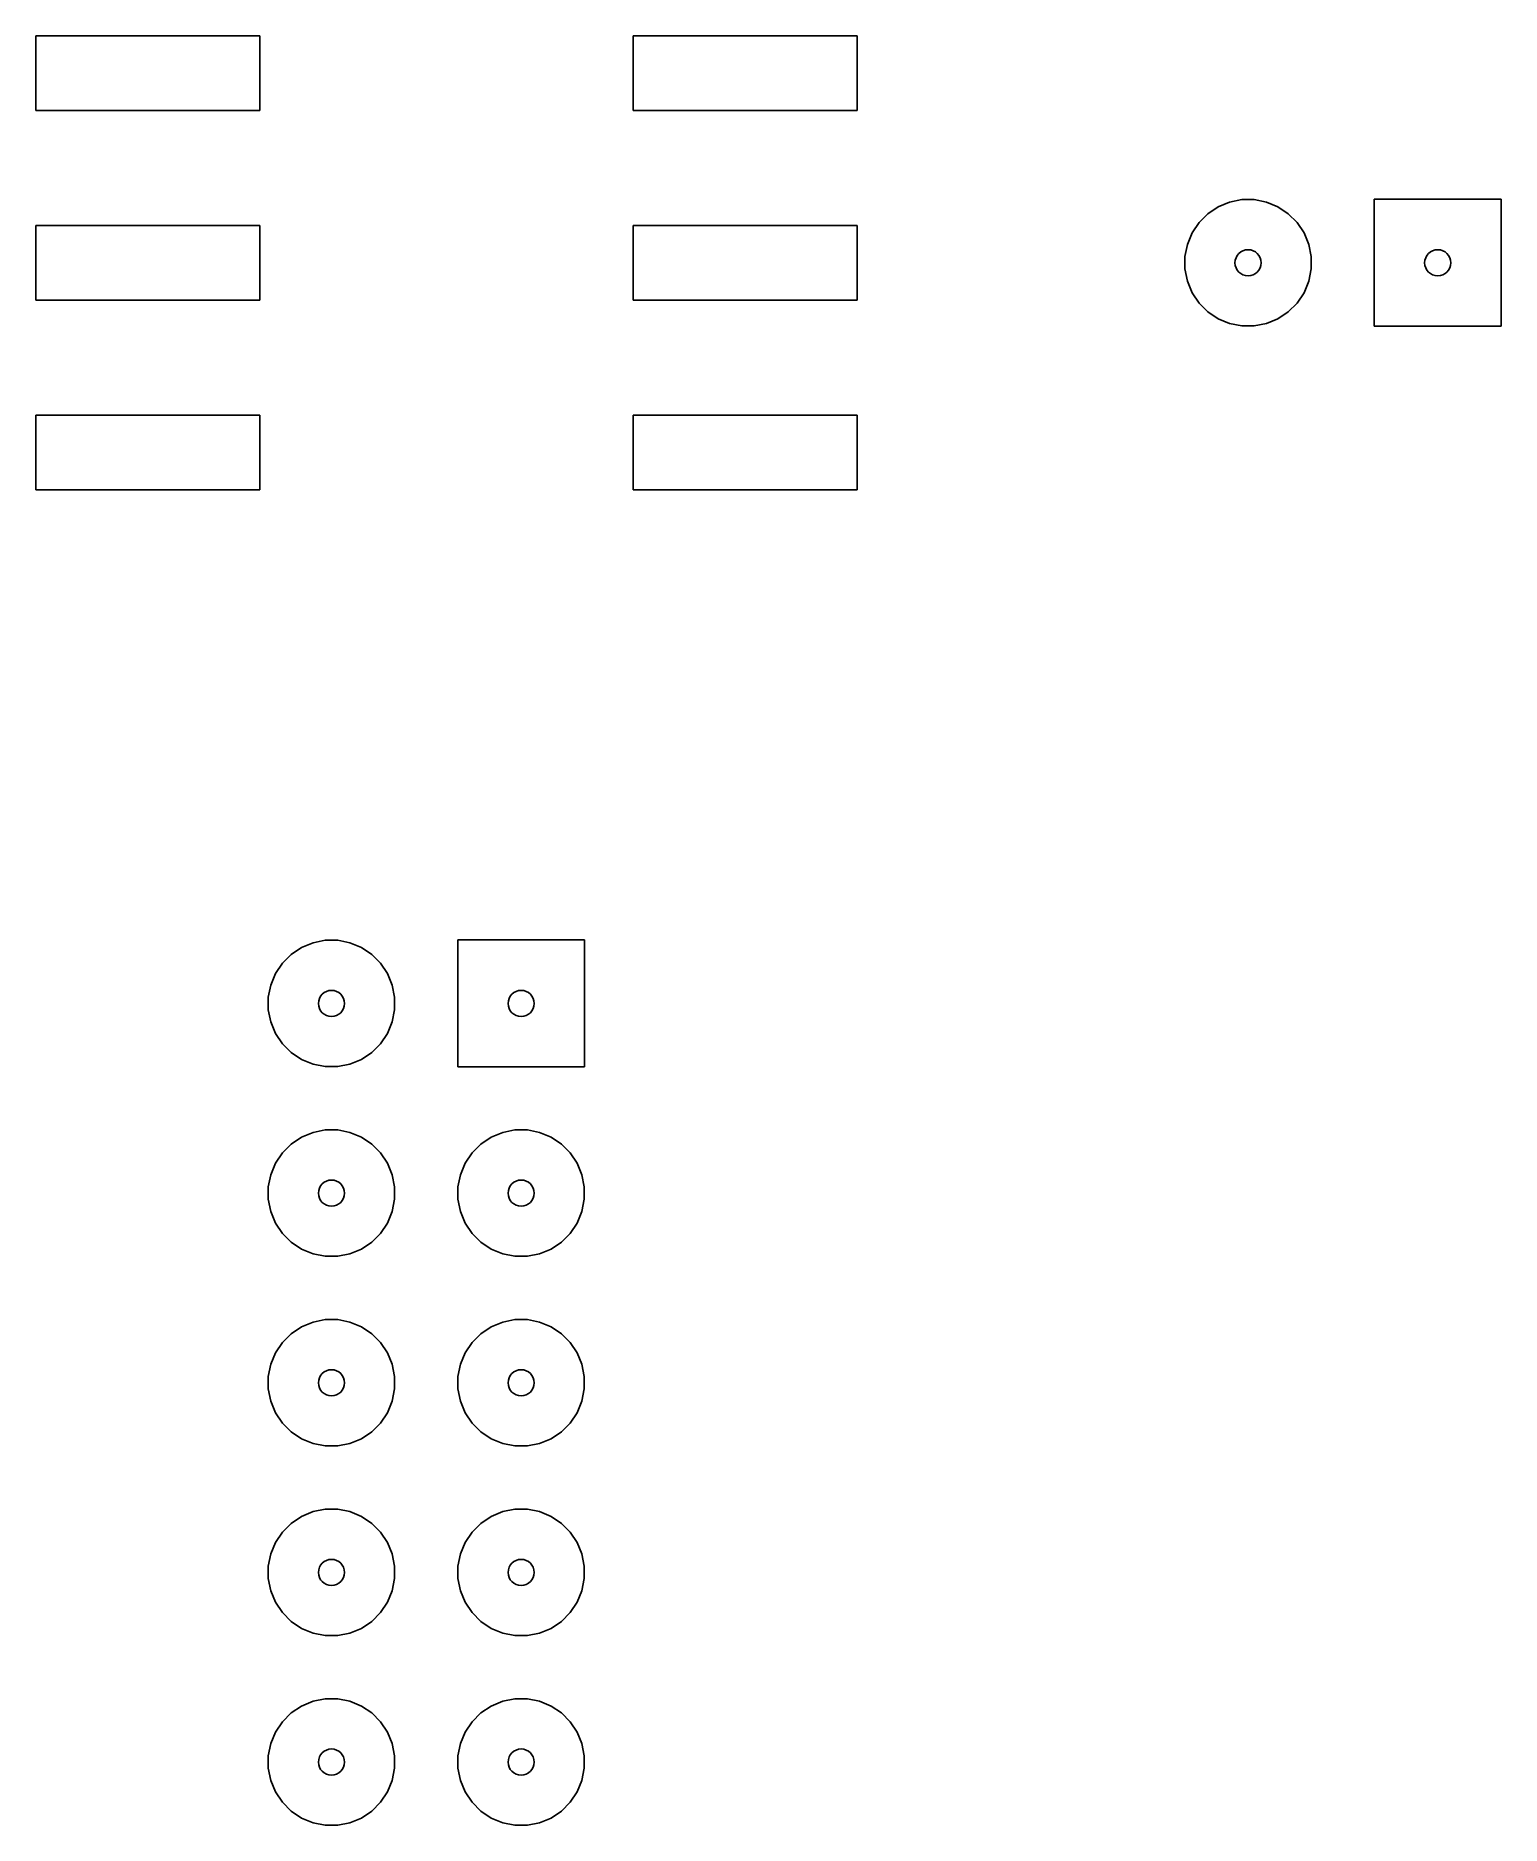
# Model space of a CAD drawing. Extents: x 5.24 to 6.01, y -5.25 to -2.11.
# Drawn here: x 5.236 to 6.009, y -5.253 to -4.309 of the extents above.
import ezdxf

# ---------------------------------------------------------------- set-up
doc = ezdxf.new("R2010")
doc.units = 0
doc.header["$MEASUREMENT"] = 0
doc.layers.add('BLACK', color=7, linetype='CONTINUOUS')

msp = doc.modelspace()

# ---------------------------------------------------------------- linework, layer by layer
at = {"layer": 'BLACK', "linetype": 'CONTINUOUS'}
for p, q in [((5.23622, -4.34882), (5.23622, -4.30945)), ((5.23622, -4.30945), (5.35433, -4.30945)), ((5.35433, -4.30945), (5.35433, -4.34882)), ((5.55118, -4.34882), (5.55118, -4.30945)), ((5.55118, -4.30945), (5.66929, -4.30945)), ((5.66929, -4.30945), (5.66929, -4.34882)), ((5.35433, -4.34882), (5.23622, -4.34882)), ((5.66929, -4.34882), (5.55118, -4.34882)), ((5.86568, -4.39711), (5.87211, -4.39583)), ((5.87211, -4.39583), (5.87867, -4.39583)), ((5.87867, -4.39583), (5.88511, -4.39711)), ((5.94193, -4.4626), (5.94193, -4.39567)), ((5.94193, -4.39567), (6.00886, -4.39567)), ((6.00886, -4.39567), (6.00886, -4.4626)), ((5.84953, -4.4079), (5.85416, -4.40327)), ((5.85416, -4.40327), (5.85962, -4.39962)), ((5.85962, -4.39962), (5.86568, -4.39711)), ((5.88511, -4.39711), (5.89117, -4.39962)), ((5.89117, -4.39962), (5.89662, -4.40327)), ((5.89662, -4.40327), (5.90126, -4.4079)), ((5.23622, -4.44882), (5.23622, -4.40945)), ((5.23622, -4.40945), (5.35433, -4.40945)), ((5.35433, -4.40945), (5.35433, -4.44882)), ((5.55118, -4.44882), (5.55118, -4.40945)), ((5.55118, -4.40945), (5.66929, -4.40945)), ((5.66929, -4.40945), (5.66929, -4.44882)), ((5.84337, -4.41942), (5.84588, -4.41336)), ((5.84588, -4.41336), (5.84953, -4.4079)), ((5.90126, -4.4079), (5.90491, -4.41336)), ((5.90491, -4.41336), (5.90742, -4.41942)), ((5.84209, -4.42585), (5.84337, -4.41942)), ((5.90742, -4.41942), (5.9087, -4.42585)), ((5.84209, -4.43241), (5.84209, -4.42585)), ((5.84337, -4.43885), (5.84209, -4.43241)), ((5.9087, -4.43241), (5.90742, -4.43885)), ((5.9087, -4.42585), (5.9087, -4.43241)), ((5.84588, -4.44491), (5.84337, -4.43885)), ((5.90742, -4.43885), (5.90491, -4.44491)), ((5.35433, -4.44882), (5.23622, -4.44882)), ((5.66929, -4.44882), (5.55118, -4.44882)), ((5.84953, -4.45036), (5.84588, -4.44491)), ((5.85416, -4.455), (5.84953, -4.45036)), ((5.90126, -4.45036), (5.89662, -4.455)), ((5.90491, -4.44491), (5.90126, -4.45036)), ((5.85962, -4.45865), (5.85416, -4.455)), ((5.86568, -4.46116), (5.85962, -4.45865)), ((5.87211, -4.46244), (5.86568, -4.46116)), ((5.87867, -4.46244), (5.87211, -4.46244)), ((5.88511, -4.46116), (5.87867, -4.46244)), ((5.89117, -4.45865), (5.88511, -4.46116)), ((5.89662, -4.455), (5.89117, -4.45865)), ((6.00886, -4.4626), (5.94193, -4.4626)), ((5.23622, -4.54882), (5.23622, -4.50945)), ((5.23622, -4.50945), (5.35433, -4.50945)), ((5.35433, -4.50945), (5.35433, -4.54882)), ((5.55118, -4.54882), (5.55118, -4.50945)), ((5.55118, -4.50945), (5.66929, -4.50945)), ((5.66929, -4.50945), (5.66929, -4.54882)), ((5.35433, -4.54882), (5.23622, -4.54882)), ((5.66929, -4.54882), (5.55118, -4.54882)), ((5.3709, -4.79382), (5.37635, -4.79017)), ((5.37635, -4.79017), (5.38241, -4.78766)), ((5.38241, -4.78766), (5.38885, -4.78638)), ((5.38885, -4.78638), (5.39541, -4.78638)), ((5.39541, -4.78638), (5.40184, -4.78766)), ((5.40184, -4.78766), (5.4079, -4.79017)), ((5.4079, -4.79017), (5.41336, -4.79382)), ((5.45866, -4.85315), (5.45866, -4.78622)), ((5.45866, -4.78622), (5.52559, -4.78622)), ((5.52559, -4.78622), (5.52559, -4.85315)), ((5.36261, -4.80391), (5.36626, -4.79846)), ((5.36626, -4.79846), (5.3709, -4.79382)), ((5.41336, -4.79382), (5.41799, -4.79846)), ((5.41799, -4.79846), (5.42164, -4.80391)), ((5.35882, -4.8164), (5.3601, -4.80997)), ((5.3601, -4.80997), (5.36261, -4.80391)), ((5.42164, -4.80391), (5.42415, -4.80997)), ((5.42415, -4.80997), (5.42543, -4.8164)), ((5.35882, -4.82297), (5.35882, -4.8164)), ((5.42543, -4.8164), (5.42543, -4.82297)), ((5.3601, -4.8294), (5.35882, -4.82297)), ((5.36261, -4.83546), (5.3601, -4.8294)), ((5.42415, -4.8294), (5.42164, -4.83546)), ((5.42543, -4.82297), (5.42415, -4.8294)), ((5.36626, -4.84091), (5.36261, -4.83546)), ((5.42164, -4.83546), (5.41799, -4.84091)), ((5.3709, -4.84555), (5.36626, -4.84091)), ((5.37635, -4.8492), (5.3709, -4.84555)), ((5.38241, -4.85171), (5.37635, -4.8492)), ((5.4079, -4.8492), (5.40184, -4.85171)), ((5.41336, -4.84555), (5.4079, -4.8492)), ((5.41799, -4.84091), (5.41336, -4.84555)), ((5.38885, -4.85299), (5.38241, -4.85171)), ((5.39541, -4.85299), (5.38885, -4.85299)), ((5.40184, -4.85171), (5.39541, -4.85299)), ((5.52559, -4.85315), (5.45866, -4.85315)), ((5.38241, -4.88766), (5.38885, -4.88638)), ((5.38885, -4.88638), (5.39541, -4.88638)), ((5.39541, -4.88638), (5.40184, -4.88766)), ((5.48241, -4.88766), (5.48885, -4.88638)), ((5.48885, -4.88638), (5.49541, -4.88638)), ((5.49541, -4.88638), (5.50184, -4.88766)), ((5.36626, -4.89846), (5.3709, -4.89382)), ((5.3709, -4.89382), (5.37635, -4.89017)), ((5.37635, -4.89017), (5.38241, -4.88766)), ((5.40184, -4.88766), (5.4079, -4.89017)), ((5.4079, -4.89017), (5.41336, -4.89382)), ((5.41336, -4.89382), (5.41799, -4.89846)), ((5.46626, -4.89846), (5.4709, -4.89382)), ((5.4709, -4.89382), (5.47635, -4.89017)), ((5.47635, -4.89017), (5.48241, -4.88766)), ((5.50184, -4.88766), (5.5079, -4.89017)), ((5.5079, -4.89017), (5.51336, -4.89382)), ((5.51336, -4.89382), (5.51799, -4.89846)), ((5.3601, -4.90997), (5.36261, -4.90391)), ((5.36261, -4.90391), (5.36626, -4.89846)), ((5.41799, -4.89846), (5.42164, -4.90391)), ((5.42164, -4.90391), (5.42415, -4.90997)), ((5.4601, -4.90997), (5.46261, -4.90391)), ((5.46261, -4.90391), (5.46626, -4.89846)), ((5.51799, -4.89846), (5.52164, -4.90391)), ((5.52164, -4.90391), (5.52415, -4.90997)), ((5.35882, -4.9164), (5.3601, -4.90997)), ((5.42415, -4.90997), (5.42543, -4.9164)), ((5.45882, -4.9164), (5.4601, -4.90997)), ((5.52415, -4.90997), (5.52543, -4.9164)), ((5.35882, -4.92297), (5.35882, -4.9164)), ((5.3601, -4.9294), (5.35882, -4.92297)), ((5.42543, -4.92297), (5.42415, -4.9294)), ((5.42543, -4.9164), (5.42543, -4.92297)), ((5.45882, -4.92297), (5.45882, -4.9164)), ((5.4601, -4.9294), (5.45882, -4.92297)), ((5.52543, -4.92297), (5.52415, -4.9294)), ((5.52543, -4.9164), (5.52543, -4.92297)), ((5.36261, -4.93546), (5.3601, -4.9294)), ((5.42415, -4.9294), (5.42164, -4.93546)), ((5.46261, -4.93546), (5.4601, -4.9294)), ((5.52415, -4.9294), (5.52164, -4.93546)), ((5.36626, -4.94091), (5.36261, -4.93546)), ((5.3709, -4.94555), (5.36626, -4.94091)), ((5.41799, -4.94091), (5.41336, -4.94555)), ((5.42164, -4.93546), (5.41799, -4.94091)), ((5.46626, -4.94091), (5.46261, -4.93546)), ((5.4709, -4.94555), (5.46626, -4.94091)), ((5.51799, -4.94091), (5.51336, -4.94555)), ((5.52164, -4.93546), (5.51799, -4.94091)), ((5.37635, -4.9492), (5.3709, -4.94555)), ((5.38241, -4.95171), (5.37635, -4.9492)), ((5.38885, -4.95299), (5.38241, -4.95171)), ((5.39541, -4.95299), (5.38885, -4.95299)), ((5.40184, -4.95171), (5.39541, -4.95299)), ((5.4079, -4.9492), (5.40184, -4.95171)), ((5.41336, -4.94555), (5.4079, -4.9492)), ((5.47635, -4.9492), (5.4709, -4.94555)), ((5.48241, -4.95171), (5.47635, -4.9492)), ((5.48885, -4.95299), (5.48241, -4.95171)), ((5.49541, -4.95299), (5.48885, -4.95299)), ((5.50184, -4.95171), (5.49541, -4.95299)), ((5.5079, -4.9492), (5.50184, -4.95171)), ((5.51336, -4.94555), (5.5079, -4.9492)), ((5.3709, -4.99382), (5.37635, -4.99017)), ((5.37635, -4.99017), (5.38241, -4.98766)), ((5.38241, -4.98766), (5.38885, -4.98638)), ((5.38885, -4.98638), (5.39541, -4.98638)), ((5.39541, -4.98638), (5.40184, -4.98766)), ((5.40184, -4.98766), (5.4079, -4.99017)), ((5.4079, -4.99017), (5.41336, -4.99382)), ((5.4709, -4.99382), (5.47635, -4.99017)), ((5.47635, -4.99017), (5.48241, -4.98766)), ((5.48241, -4.98766), (5.48885, -4.98638)), ((5.48885, -4.98638), (5.49541, -4.98638)), ((5.49541, -4.98638), (5.50184, -4.98766)), ((5.50184, -4.98766), (5.5079, -4.99017)), ((5.5079, -4.99017), (5.51336, -4.99382)), ((5.36261, -5.00391), (5.36626, -4.99846)), ((5.36626, -4.99846), (5.3709, -4.99382)), ((5.41336, -4.99382), (5.41799, -4.99846)), ((5.41799, -4.99846), (5.42164, -5.00391)), ((5.46261, -5.00391), (5.46626, -4.99846)), ((5.46626, -4.99846), (5.4709, -4.99382)), ((5.51336, -4.99382), (5.51799, -4.99846)), ((5.51799, -4.99846), (5.52164, -5.00391)), ((5.35882, -5.0164), (5.3601, -5.00997)), ((5.3601, -5.00997), (5.36261, -5.00391)), ((5.42164, -5.00391), (5.42415, -5.00997)), ((5.42415, -5.00997), (5.42543, -5.0164)), ((5.45882, -5.0164), (5.4601, -5.00997)), ((5.4601, -5.00997), (5.46261, -5.00391)), ((5.52164, -5.00391), (5.52415, -5.00997)), ((5.52415, -5.00997), (5.52543, -5.0164)), ((5.35882, -5.02297), (5.35882, -5.0164)), ((5.42543, -5.0164), (5.42543, -5.02297)), ((5.45882, -5.02297), (5.45882, -5.0164)), ((5.52543, -5.0164), (5.52543, -5.02297)), ((5.3601, -5.0294), (5.35882, -5.02297)), ((5.42543, -5.02297), (5.42415, -5.0294)), ((5.4601, -5.0294), (5.45882, -5.02297)), ((5.52543, -5.02297), (5.52415, -5.0294)), ((5.36261, -5.03546), (5.3601, -5.0294)), ((5.36626, -5.04091), (5.36261, -5.03546)), ((5.42164, -5.03546), (5.41799, -5.04091)), ((5.42415, -5.0294), (5.42164, -5.03546)), ((5.46261, -5.03546), (5.4601, -5.0294)), ((5.46626, -5.04091), (5.46261, -5.03546)), ((5.52164, -5.03546), (5.51799, -5.04091)), ((5.52415, -5.0294), (5.52164, -5.03546)), ((5.3709, -5.04555), (5.36626, -5.04091)), ((5.37635, -5.0492), (5.3709, -5.04555)), ((5.41336, -5.04555), (5.4079, -5.0492)), ((5.41799, -5.04091), (5.41336, -5.04555)), ((5.4709, -5.04555), (5.46626, -5.04091)), ((5.47635, -5.0492), (5.4709, -5.04555)), ((5.51336, -5.04555), (5.5079, -5.0492)), ((5.51799, -5.04091), (5.51336, -5.04555)), ((5.38241, -5.05171), (5.37635, -5.0492)), ((5.38885, -5.05299), (5.38241, -5.05171)), ((5.39541, -5.05299), (5.38885, -5.05299)), ((5.40184, -5.05171), (5.39541, -5.05299)), ((5.4079, -5.0492), (5.40184, -5.05171)), ((5.48241, -5.05171), (5.47635, -5.0492)), ((5.48885, -5.05299), (5.48241, -5.05171)), ((5.49541, -5.05299), (5.48885, -5.05299)), ((5.50184, -5.05171), (5.49541, -5.05299)), ((5.5079, -5.0492), (5.50184, -5.05171)), ((5.36626, -5.09846), (5.3709, -5.09382)), ((5.3709, -5.09382), (5.37635, -5.09017)), ((5.37635, -5.09017), (5.38241, -5.08766)), ((5.38241, -5.08766), (5.38885, -5.08638)), ((5.38885, -5.08638), (5.39541, -5.08638)), ((5.39541, -5.08638), (5.40184, -5.08766)), ((5.40184, -5.08766), (5.4079, -5.09017)), ((5.4079, -5.09017), (5.41336, -5.09382)), ((5.41336, -5.09382), (5.41799, -5.09846)), ((5.46626, -5.09846), (5.4709, -5.09382)), ((5.4709, -5.09382), (5.47635, -5.09017)), ((5.47635, -5.09017), (5.48241, -5.08766)), ((5.48241, -5.08766), (5.48885, -5.08638)), ((5.48885, -5.08638), (5.49541, -5.08638)), ((5.49541, -5.08638), (5.50184, -5.08766)), ((5.50184, -5.08766), (5.5079, -5.09017)), ((5.5079, -5.09017), (5.51336, -5.09382)), ((5.51336, -5.09382), (5.51799, -5.09846)), ((5.3601, -5.10997), (5.36261, -5.10391)), ((5.36261, -5.10391), (5.36626, -5.09846)), ((5.41799, -5.09846), (5.42164, -5.10391)), ((5.42164, -5.10391), (5.42415, -5.10997)), ((5.4601, -5.10997), (5.46261, -5.10391)), ((5.46261, -5.10391), (5.46626, -5.09846)), ((5.51799, -5.09846), (5.52164, -5.10391)), ((5.52164, -5.10391), (5.52415, -5.10997)), ((5.35882, -5.1164), (5.3601, -5.10997)), ((5.42415, -5.10997), (5.42543, -5.1164)), ((5.45882, -5.1164), (5.4601, -5.10997)), ((5.52415, -5.10997), (5.52543, -5.1164)), ((5.35882, -5.12297), (5.35882, -5.1164)), ((5.3601, -5.1294), (5.35882, -5.12297)), ((5.42543, -5.12297), (5.42415, -5.1294)), ((5.42543, -5.1164), (5.42543, -5.12297)), ((5.45882, -5.12297), (5.45882, -5.1164)), ((5.4601, -5.1294), (5.45882, -5.12297)), ((5.52543, -5.12297), (5.52415, -5.1294)), ((5.52543, -5.1164), (5.52543, -5.12297)), ((5.36261, -5.13546), (5.3601, -5.1294)), ((5.42415, -5.1294), (5.42164, -5.13546)), ((5.46261, -5.13546), (5.4601, -5.1294)), ((5.52415, -5.1294), (5.52164, -5.13546)), ((5.36626, -5.14091), (5.36261, -5.13546)), ((5.3709, -5.14555), (5.36626, -5.14091)), ((5.41799, -5.14091), (5.41336, -5.14555)), ((5.42164, -5.13546), (5.41799, -5.14091)), ((5.46626, -5.14091), (5.46261, -5.13546)), ((5.4709, -5.14555), (5.46626, -5.14091)), ((5.51799, -5.14091), (5.51336, -5.14555)), ((5.52164, -5.13546), (5.51799, -5.14091)), ((5.37635, -5.1492), (5.3709, -5.14555)), ((5.38241, -5.15171), (5.37635, -5.1492)), ((5.38885, -5.15299), (5.38241, -5.15171)), ((5.40184, -5.15171), (5.39541, -5.15299)), ((5.4079, -5.1492), (5.40184, -5.15171)), ((5.41336, -5.14555), (5.4079, -5.1492)), ((5.47635, -5.1492), (5.4709, -5.14555)), ((5.48241, -5.15171), (5.47635, -5.1492)), ((5.48885, -5.15299), (5.48241, -5.15171)), ((5.50184, -5.15171), (5.49541, -5.15299)), ((5.5079, -5.1492), (5.50184, -5.15171)), ((5.51336, -5.14555), (5.5079, -5.1492)), ((5.39541, -5.15299), (5.38885, -5.15299)), ((5.49541, -5.15299), (5.48885, -5.15299)), ((5.37635, -5.19017), (5.38241, -5.18766)), ((5.38241, -5.18766), (5.38885, -5.18638)), ((5.38885, -5.18638), (5.39541, -5.18638)), ((5.39541, -5.18638), (5.40184, -5.18766)), ((5.40184, -5.18766), (5.4079, -5.19017)), ((5.47635, -5.19017), (5.48241, -5.18766)), ((5.48241, -5.18766), (5.48885, -5.18638)), ((5.48885, -5.18638), (5.49541, -5.18638)), ((5.49541, -5.18638), (5.50184, -5.18766)), ((5.50184, -5.18766), (5.5079, -5.19017)), ((5.36261, -5.20391), (5.36626, -5.19846)), ((5.36626, -5.19846), (5.3709, -5.19382)), ((5.3709, -5.19382), (5.37635, -5.19017)), ((5.4079, -5.19017), (5.41336, -5.19382)), ((5.41336, -5.19382), (5.41799, -5.19846)), ((5.41799, -5.19846), (5.42164, -5.20391)), ((5.46261, -5.20391), (5.46626, -5.19846)), ((5.46626, -5.19846), (5.4709, -5.19382)), ((5.4709, -5.19382), (5.47635, -5.19017)), ((5.5079, -5.19017), (5.51336, -5.19382)), ((5.51336, -5.19382), (5.51799, -5.19846)), ((5.51799, -5.19846), (5.52164, -5.20391)), ((5.3601, -5.20997), (5.36261, -5.20391)), ((5.42164, -5.20391), (5.42415, -5.20997)), ((5.4601, -5.20997), (5.46261, -5.20391)), ((5.52164, -5.20391), (5.52415, -5.20997)), ((5.35882, -5.2164), (5.3601, -5.20997)), ((5.35882, -5.22297), (5.35882, -5.2164)), ((5.42415, -5.20997), (5.42543, -5.2164)), ((5.42543, -5.2164), (5.42543, -5.22297)), ((5.45882, -5.2164), (5.4601, -5.20997)), ((5.45882, -5.22297), (5.45882, -5.2164)), ((5.52415, -5.20997), (5.52543, -5.2164)), ((5.52543, -5.2164), (5.52543, -5.22297)), ((5.3601, -5.2294), (5.35882, -5.22297)), ((5.42543, -5.22297), (5.42415, -5.2294)), ((5.4601, -5.2294), (5.45882, -5.22297)), ((5.52543, -5.22297), (5.52415, -5.2294)), ((5.36261, -5.23546), (5.3601, -5.2294)), ((5.36626, -5.24091), (5.36261, -5.23546)), ((5.42164, -5.23546), (5.41799, -5.24091)), ((5.42415, -5.2294), (5.42164, -5.23546)), ((5.46261, -5.23546), (5.4601, -5.2294)), ((5.46626, -5.24091), (5.46261, -5.23546)), ((5.52164, -5.23546), (5.51799, -5.24091)), ((5.52415, -5.2294), (5.52164, -5.23546)), ((5.3709, -5.24555), (5.36626, -5.24091)), ((5.37635, -5.2492), (5.3709, -5.24555)), ((5.41336, -5.24555), (5.4079, -5.2492)), ((5.41799, -5.24091), (5.41336, -5.24555)), ((5.4709, -5.24555), (5.46626, -5.24091)), ((5.47635, -5.2492), (5.4709, -5.24555)), ((5.51336, -5.24555), (5.5079, -5.2492)), ((5.51799, -5.24091), (5.51336, -5.24555)), ((5.38241, -5.25171), (5.37635, -5.2492)), ((5.38885, -5.25299), (5.38241, -5.25171)), ((5.39541, -5.25299), (5.38885, -5.25299)), ((5.40184, -5.25171), (5.39541, -5.25299)), ((5.4079, -5.2492), (5.40184, -5.25171)), ((5.48241, -5.25171), (5.47635, -5.2492)), ((5.48885, -5.25299), (5.48241, -5.25171)), ((5.49541, -5.25299), (5.48885, -5.25299)), ((5.50184, -5.25171), (5.49541, -5.25299)), ((5.5079, -5.2492), (5.50184, -5.25171))]:
    msp.add_line(p, q, dxfattribs=at)
at = {"layer": 'BLACK'}
for centre in [(5.87539, -4.42913), (5.97539, -4.42913), (5.39213, -4.81969), (5.49213, -4.81969), (5.39213, -4.91969), (5.49213, -4.91969), (5.39213, -5.01969), (5.49213, -5.01969), (5.39213, -5.11969), (5.49213, -5.11969), (5.39213, -5.21969), (5.49213, -5.21969)]:
    msp.add_circle(centre, 0.00689, dxfattribs=at)
at = {"layer": 'WHITE'}
for centre in [(5.87539, -4.42913), (5.97539, -4.42913), (5.39213, -4.81969), (5.49213, -4.81969), (5.39213, -4.91969), (5.49213, -4.91969), (5.39213, -5.01969), (5.49213, -5.01969), (5.39213, -5.11969), (5.49213, -5.11969), (5.39213, -5.21969), (5.49213, -5.21969)]:
    msp.add_circle(centre, 0.00689, dxfattribs=at)

doc.saveas('drawing.dxf')
